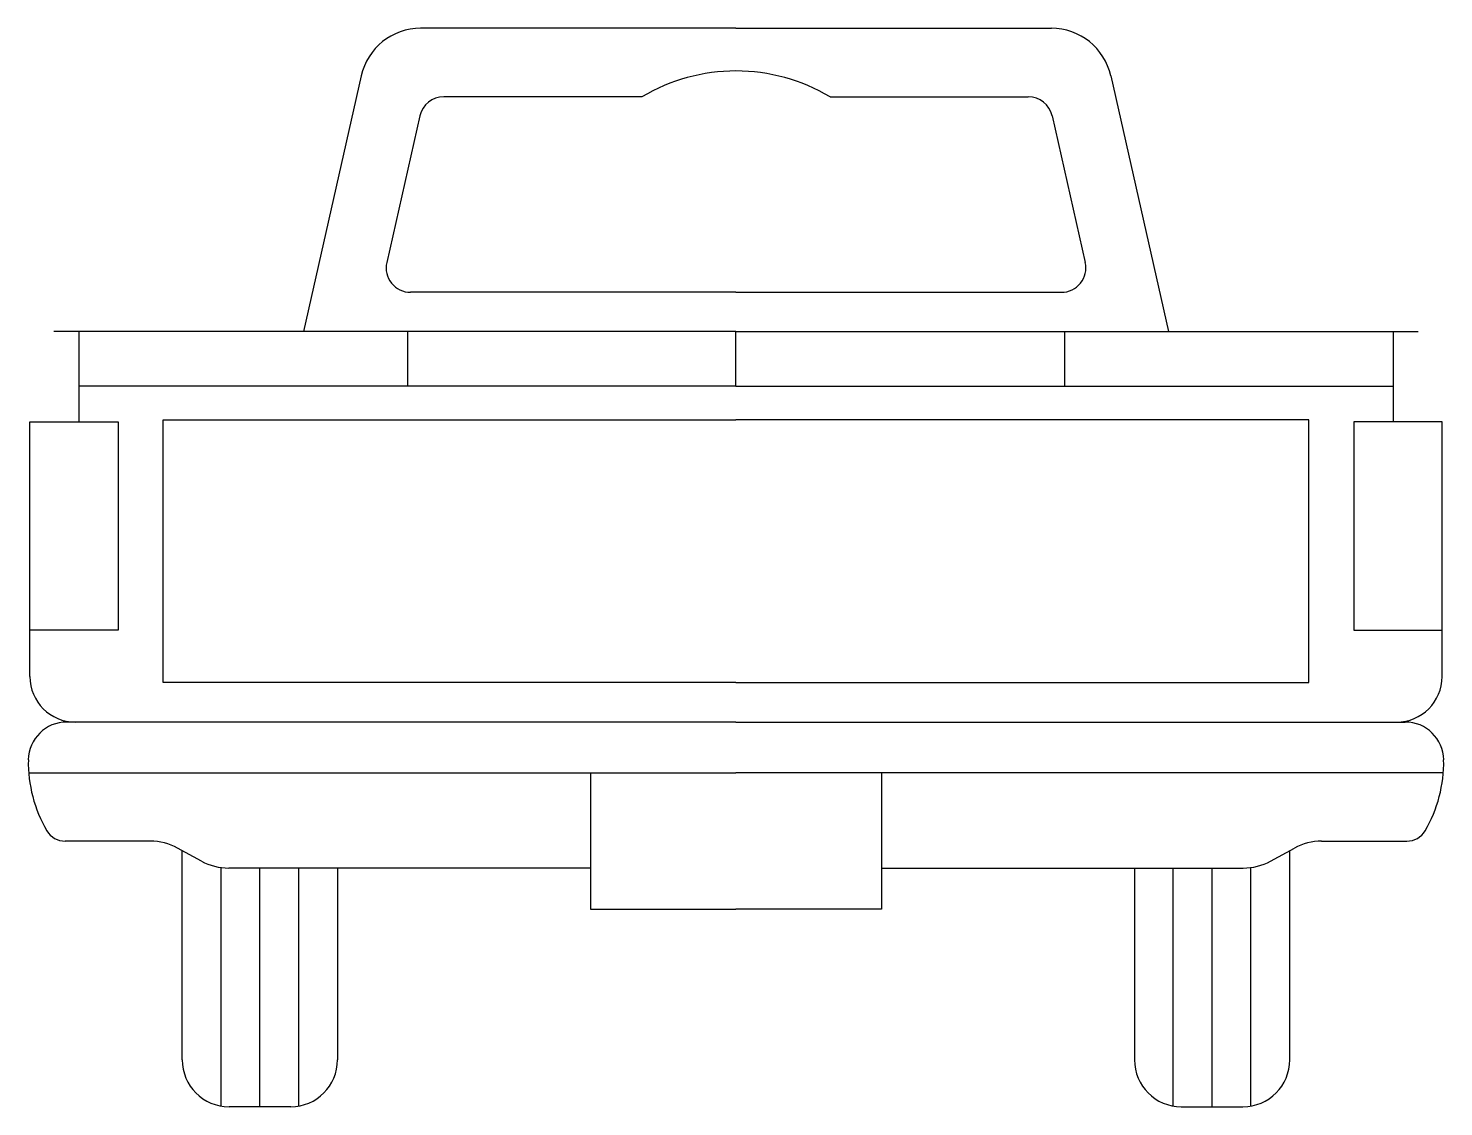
# Model space of a CAD drawing. Extents: x -33.4 to 33.4, y 0 to 50.9.
import ezdxf

# ---------------------------------------------------------------- set-up
doc = ezdxf.new("R2010")
doc.units = 0
doc.layers.add('LAYER01', color=7, linetype='CONTINUOUS')

msp = doc.modelspace()

# ---------------------------------------------------------------- linework, layer by layer
at = {"layer": 'LAYER01', "color": 7, "linetype": 'CONTINUOUS'}
for p, q in [((0, 50.902), (-14.884, 50.902)), ((0, 50.902), (14.884, 50.902)), ((-17.688, 48.66), (-20.414, 36.595)), ((17.688, 48.66), (20.414, 36.595)), ((-4.439, 47.671), (-13.797, 47.671)), ((4.439, 47.671), (13.797, 47.671)), ((-14.919, 46.774), (-16.484, 39.845)), ((14.919, 46.774), (16.484, 39.845)), ((0, 38.441), (-15.362, 38.441)), ((0, 38.441), (15.362, 38.441)), ((0, 36.595), (-32.203, 36.595)), ((-31.023, 36.595), (-31.023, 32.327)), ((-15.511, 36.595), (-15.511, 34.01)), ((0, 36.595), (32.203, 36.595)), ((0, 34.01), (0, 36.595)), ((15.511, 36.595), (15.511, 34.01)), ((31.023, 36.595), (31.023, 32.327)), ((0, 34.01), (-31.023, 34.01)), ((0, 34.01), (31.023, 34.01)), ((-33.326, 32.327), (-29.162, 32.327)), ((-33.326, 20.301), (-33.326, 32.327)), ((-29.162, 32.327), (-29.162, 22.496)), ((-27.035, 32.416), (0, 32.416)), ((-27.035, 20.016), (-27.035, 32.416)), ((27.035, 32.416), (0, 32.416)), ((27.035, 20.016), (27.035, 32.416)), ((33.326, 32.327), (29.162, 32.327)), ((29.162, 32.327), (29.162, 22.496)), ((33.326, 20.301), (33.326, 32.327)), ((-29.162, 22.496), (-33.326, 22.496)), ((29.162, 22.496), (33.326, 22.496)), ((0, 20.016), (-27.035, 20.016)), ((0, 20.016), (27.035, 20.016)), ((0, 18.156), (-31.587, 18.156)), ((0, 18.156), (31.587, 18.156)), ((-33.383, 15.765), (0, 15.765)), ((-6.866, 15.765), (-6.866, 9.316)), ((33.383, 15.765), (0, 15.765)), ((6.866, 15.765), (6.866, 9.316)), ((-27.641, 12.534), (-31.664, 12.534)), ((-25.233, 11.595), (-26.353, 12.206)), ((-26.136, 2.212), (-26.136, 12.087)), ((25.233, 11.595), (26.353, 12.206)), ((26.136, 2.212), (26.136, 12.087)), ((27.641, 12.534), (31.664, 12.534)), ((-24.304, 0.033), (-24.304, 11.29)), ((-6.866, 11.266), (-23.945, 11.266)), ((-22.471, 0), (-22.471, 11.266)), ((-20.639, 0.033), (-20.639, 11.266)), ((-18.807, 11.266), (-18.807, 2.212)), ((6.866, 11.266), (23.945, 11.266)), ((18.807, 11.266), (18.807, 2.212)), ((20.639, 0.033), (20.639, 11.266)), ((22.471, 0), (22.471, 11.266)), ((24.304, 0.033), (24.304, 11.29)), ((-6.866, 9.316), (0, 9.316)), ((6.866, 9.316), (0, 9.316)), ((-21.019, 0), (-23.924, 0)), ((21.019, 0), (23.924, 0))]:
    msp.add_line(p, q, dxfattribs=at)
for centre, radius, start, end in [((-14.884, 48.026), 2.875, 90, 167.27054), ((14.884, 48.026), 2.875, 12.72946, 90), ((0, 40.177), 8.71, 90, 120.64044), ((0, 40.177), 8.71, 59.35955, 90), ((-13.797, 46.521), 1.15, 90, 167.27054), ((13.797, 46.521), 1.15, 12.72946, 90), ((-15.362, 39.591), 1.15, 167.27054, 270), ((15.362, 39.591), 1.15, 270, 12.72946), ((-31.181, 20.301), 2.145, 180.00001, 270), ((31.181, 20.301), 2.145, 270, 0), ((-31.587, 16.341), 1.815, 90, 178.98158), ((31.587, 16.341), 1.815, 1.01842, 90), ((-27.012, 16.26), 6.39, 178.98158, 210.40168), ((27.012, 16.26), 6.39, 329.59832, 1.01842), ((-31.664, 13.53), 0.997, 210.40168, 270), ((31.664, 13.53), 0.997, 270, 329.59832), ((-27.641, 9.844), 2.69, 61.39951, 90), ((27.641, 9.844), 2.69, 90, 118.6005), ((-23.945, 13.956), 2.69, 241.39951, 270), ((23.945, 13.956), 2.69, 270, 298.60049), ((-23.924, 2.212), 2.212, 180.00001, 270), ((-21.019, 2.212), 2.212, 270, 0), ((21.019, 2.212), 2.212, 180.00001, 270), ((23.924, 2.212), 2.212, 270, 0)]:
    msp.add_arc(centre, radius, start, end, dxfattribs=at)

doc.saveas('drawing.dxf')
